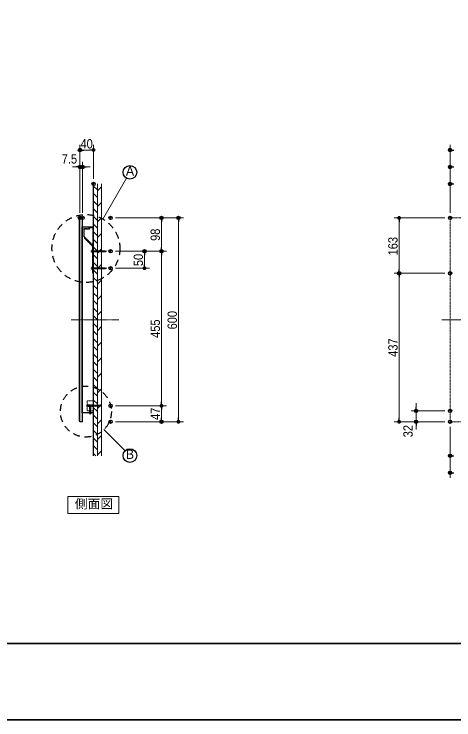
# Model space of a CAD drawing. Units: millimetres, scale not verified. Extents: x -4547 to 4547, y -2284 to 2284.
# Drawn here: x -1924 to -628, y -2078 to 0 of the extents above; entities that cross this region are included whole.
import ezdxf
from ezdxf.enums import TextEntityAlignment as Align

# ---------------------------------------------------------------- set-up
doc = ezdxf.new("R2010")
doc.units = ezdxf.units.MM
doc.header["$LTSCALE"] = 20
doc.header["$PDMODE"] = 32
doc.header["$PDSIZE"] = 10
for name, pattern in [('USER1', [0.8, 0.5, -0.3]), ('USER2', [2.91, 1.76, -0.4, 0.35, -0.4]), ('USER3', [9.172222, 5.997222, -1.058333, 1.058333, -1.058333]), ('USER4', [1.7, 1, -0.7])]:
    doc.linetypes.add(name, pattern=pattern)
for name, color, linetype, lineweight in [('0-0_1図面枠', 7, 'Continuous', 20), ('0-1_3一般', 7, 'Continuous', 15), ('0-2_2寸法-2', 7, 'Continuous', 15), ('0-3_0', 7, 'Continuous', 25), ('0-5_2寸法-1', 7, 'Continuous', 15), ('0-6_2寸法-3', 7, 'Continuous', 15)]:
    doc.layers.add(name, color=color, linetype=linetype, lineweight=lineweight)
doc.layers.add('0-4_Defpoints', color=7, linetype='Continuous')
doc.styles.add('ＭＳ Ｐゴシック', font='')
doc.styles.get('ＭＳ Ｐゴシック').set_extended_font_data('MS PGothic')

# ---------------------------------------------------------------- blocks, each defined once
blk = doc.blocks.new('グループ-33')
at = {"layer": '0-1_3一般', "linetype": 'USER2'}
blk.add_line((-7140, -13960), (-6190, -13960), dxfattribs=at)
at = {"layer": '0-1_3一般'}
for p, q in [((-7050, -13866), (-7050, -14054)), ((-7050, -13866), (-7040, -13866)), ((-7050, -14054), (-7040, -14054)), ((-7040, -13866), (-7040, -14054)), ((-7040, -13930), (-6292, -13930)), ((-7040, -13990), (-6292, -13990)), ((-6973.9, -14000), (-7001.2, -13920)), ((-6922.8, -14000), (-6950, -13920)), ((-6871.6, -14000), (-6898.9, -13920)), ((-6820.5, -14000), (-6847.8, -13920)), ((-6769.4, -14000), (-6796.7, -13920)), ((-6718.3, -14000), (-6745.5, -13920)), ((-6667.1, -14000), (-6694.4, -13920)), ((-6616, -14000), (-6643.3, -13920)), ((-6564.9, -14000), (-6592.2, -13920)), ((-6513.8, -14000), (-6541.1, -13920)), ((-6462.7, -14000), (-6489.9, -13920)), ((-6411.5, -14000), (-6438.8, -13920)), ((-6360.4, -14000), (-6387.7, -13920)), ((-6309.3, -14000), (-6336.6, -13920)), ((-6240, -13960), (-6292, -13930)), ((-6240, -13960), (-6292, -13990))]:
    blk.add_line(p, q, dxfattribs=at)
blk.add_arc((-6959.5, -13960), 130.4, 133.8974, 226.1026, dxfattribs=at)
blk = doc.blocks.new('グループ-34')
at = {"layer": '0-1_3一般', "linetype": 'USER1'}
for p, q in [((-7020, -12550), (-7232.8, -12550)), ((-7000, -13611.7), (-7000, -12570))]:
    blk.add_line(p, q, dxfattribs=at)
for points in [[(-7560, -12650), (-7560, -13100), (-7034.1, -13625.9)], [(-7252.8, -12570), (-7252.8, -12630), (-7540, -12630)], [(-7040, -15260), (-7000, -15260), (-7000, -13660), (-7500, -13160), (-7528.3, -13188.3), (-7040, -13676.6), (-7040, -13950), (-7030, -13960), (-7040, -13970), (-7040, -14950), (-7030, -14960), (-7040, -14970), (-7040, -15256)]]:
    blk.add_lwpolyline(points, dxfattribs=at)
blk.add_lwpolyline([(-7030, -13587.6), (-7030, -12580), (-7222.8, -12580), (-7222.8, -12660), (-7530, -12660), (-7530, -13087.6)], close=True, dxfattribs=at)
for centre, start, end in [((-7540, -12650), 90, 180), ((-7232.8, -12570), 90, 180), ((-7020, -12570), 0, 90), ((-7020, -13611.7), 225, 0)]:
    blk.add_arc(centre, 20, start, end, dxfattribs=at)
blk = doc.blocks.new('グループ-35')
at = {"layer": '0-1_3一般', "linetype": 'USER1'}
for p, q in [((-7140, -23097.1), (-7220, -23124.4)), ((-7140, -23148.3), (-7220, -23175.5)), ((-7140, -23199.4), (-7220, -23226.7)), ((-7140, -23250.5), (-7220, -23277.8)), ((-7180, -23070), (-7210, -23122)), ((-7210, -23470), (-7210, -23122)), ((-7180, -23070), (-7150, -23122)), ((-7150, -23470), (-7150, -23122)), ((-7250, -23470), (-7110, -23470)), ((-7250, -23480), (-7250, -23470)), ((-7250, -23470), (-7250, -23482)), ((-7140, -23301.6), (-7220, -23328.9)), ((-7140, -23352.8), (-7220, -23380)), ((-7140, -23403.9), (-7220, -23431.2)), ((-7210, -23522), (-7148, -23522)), ((-7110, -23470), (-7110, -23482))]:
    blk.add_line(p, q, dxfattribs=at)
at = {"layer": '0-1_3一般', "linetype": 'USER2'}
blk.add_line((-7180, -23020), (-7180, -23572), dxfattribs=at)
at = {"layer": '0-1_3一般', "linetype": 'USER1'}
for centre, start, end in [((-7210, -23482), 180, 270), ((-7150, -23482), 270, 0)]:
    blk.add_arc(centre, 40, start, end, dxfattribs=at)
blk = doc.blocks.new('グループ-36')
at = {"layer": '0-1_3一般', "linetype": 'USER2'}
blk.add_line((-7410, -23060), (-6500, -23060), dxfattribs=at)
at = {"layer": '0-1_3一般', "linetype": 'USER1'}
for p, q in [((-7360, -22980), (-7350, -22980)), ((-7360, -22980), (-7360, -23140)), ((-7360, -23140), (-7350, -23140)), ((-7350, -22980), (-7350, -23140)), ((-7350, -22980), (-7300, -23030)), ((-7300, -23030), (-6602, -23030)), ((-7300, -23090), (-6602, -23090)), ((-7232.8, -23100), (-7260, -23020)), ((-7181.6, -23100), (-7208.9, -23020)), ((-7130.5, -23100), (-7157.8, -23020)), ((-7079.4, -23100), (-7106.7, -23020)), ((-7028.3, -23100), (-7055.5, -23020)), ((-6977.1, -23100), (-7004.4, -23020)), ((-6926, -23100), (-6953.3, -23020)), ((-6874.9, -23100), (-6902.2, -23020)), ((-6823.8, -23100), (-6851.1, -23020)), ((-6772.7, -23100), (-6799.9, -23020)), ((-6721.5, -23100), (-6748.8, -23020)), ((-6670.4, -23100), (-6697.7, -23020)), ((-6619.3, -23100), (-6646.6, -23020)), ((-6550, -23060), (-6602, -23030)), ((-6550, -23060), (-6602, -23090))]:
    blk.add_line(p, q, dxfattribs=at)
blk.add_lwpolyline([(-7350, -23140), (-7300, -23090), (-7300, -23030)], dxfattribs=at)
blk = doc.blocks.new('グループ-37')
at = {"layer": '0-1_3一般', "linetype": 'USER1'}
blk.add_line((-7310, -23010), (-7000, -23010), dxfattribs=at)
blk.add_lwpolyline([(-7360, -22760), (-7000, -22760), (-7000, -23360), (-7360, -23360)], close=True, dxfattribs=at)
for points in [[(-7360, -22960), (-7310, -23010), (-7310, -23110)], [(-7360, -23160), (-7310, -23110), (-7000, -23110)]]:
    blk.add_lwpolyline(points, dxfattribs=at)
blk = doc.blocks.new('グループ-38')
at = {"layer": '0-1_3一般'}
for p, q in [((-7050, -14866), (-7050, -15054)), ((-7050, -14866), (-7040, -14866)), ((-7040, -14866), (-7040, -15054)), ((-7040, -14930), (-6292, -14930)), ((-6973.9, -15000), (-7001.2, -14920)), ((-6922.8, -15000), (-6950, -14920)), ((-6871.6, -15000), (-6898.9, -14920)), ((-6820.5, -15000), (-6847.8, -14920)), ((-6769.4, -15000), (-6796.7, -14920)), ((-6718.3, -15000), (-6745.5, -14920)), ((-6667.1, -15000), (-6694.4, -14920)), ((-6616, -15000), (-6643.3, -14920)), ((-6564.9, -15000), (-6592.2, -14920)), ((-6513.8, -15000), (-6541.1, -14920)), ((-6462.7, -15000), (-6489.9, -14920)), ((-6411.5, -15000), (-6438.8, -14920)), ((-6360.4, -15000), (-6387.7, -14920)), ((-6309.3, -15000), (-6336.6, -14920)), ((-6240, -14960), (-6292, -14930)), ((-7050, -15054), (-7040, -15054)), ((-7040, -14990), (-6292, -14990)), ((-6240, -14960), (-6292, -14990))]:
    blk.add_line(p, q, dxfattribs=at)
at = {"layer": '0-1_3一般', "linetype": 'USER2'}
blk.add_line((-7140, -14960), (-6190, -14960), dxfattribs=at)
at = {"layer": '0-1_3一般'}
blk.add_arc((-6959.5, -14960), 130.4, 133.8974, 226.1026, dxfattribs=at)
blk = doc.blocks.new('グループ-39')
at = {"layer": '0-1_3一般', "lineweight": 30}
blk.add_line((-7000, -10000), (-7000, -26000), dxfattribs=at)
at = {"layer": '0-1_3一般'}
for p, q in [((-7000, -10100), (-6750, -10350)), ((-6750, -10000), (-6750, -26000)), ((-6510, -10000), (-6510, -26000)), ((-7000, -10550), (-6750, -10800)), ((-7000, -11000), (-6750, -11250)), ((-7000, -11450), (-6750, -11700)), ((-7000, -11900), (-6750, -12150)), ((-7000, -12350), (-6750, -12600)), ((-7000, -12800), (-6750, -13050)), ((-7000, -13250), (-6750, -13500)), ((-7000, -13700), (-6750, -13950)), ((-7000, -14150), (-6750, -14400)), ((-7000, -14600), (-6750, -14850)), ((-7000, -15050), (-6750, -15300)), ((-7000, -15500), (-6750, -15750)), ((-7000, -15950), (-6750, -16200)), ((-7000, -16400), (-6750, -16650)), ((-7000, -16850), (-6750, -17100)), ((-7000, -17300), (-6750, -17550)), ((-7000, -17750), (-6750, -18000)), ((-7000, -18200), (-6750, -18450)), ((-7000, -18650), (-6750, -18900)), ((-7000, -19100), (-6750, -19350)), ((-7000, -19550), (-6750, -19800)), ((-7000, -20000), (-6750, -20250)), ((-7000, -20450), (-6750, -20700)), ((-7000, -20900), (-6750, -21150)), ((-7000, -21350), (-6750, -21600)), ((-7000, -21800), (-6750, -22050)), ((-7000, -22250), (-6750, -22500)), ((-7000, -22700), (-6750, -22950)), ((-7000, -23150), (-6750, -23400)), ((-7000, -23600), (-6750, -23850)), ((-7000, -24050), (-6750, -24300)), ((-7000, -24500), (-6750, -24750)), ((-7000, -24950), (-6750, -25200)), ((-7000, -25400), (-6750, -25650)), ((-7000, -25850), (-6850, -26000))]:
    blk.add_line(p, q, dxfattribs=at)
at = {"layer": '0-1_3一般', "lineweight": 5}
for p, q in [((-6750, -10407.6), (-6510, -10167.6)), ((-6750, -11322), (-6510, -11082)), ((-6750, -12236.4), (-6510, -11996.4)), ((-6750, -13150.8), (-6510, -12910.8)), ((-6750, -14065.2), (-6510, -13825.2)), ((-6750, -14979.6), (-6510, -14739.6)), ((-6750, -15894), (-6510, -15654)), ((-6750, -16808.4), (-6510, -16568.4)), ((-6750, -17722.8), (-6510, -17482.8)), ((-6750, -18637.2), (-6510, -18397.2)), ((-6750, -19551.6), (-6510, -19311.6)), ((-6750, -20466), (-6510, -20226)), ((-6750, -21380.4), (-6510, -21140.4)), ((-6750, -22294.8), (-6510, -22054.8)), ((-6750, -23209.2), (-6510, -22969.2)), ((-6750, -24123.6), (-6510, -23883.6)), ((-6750, -25038), (-6510, -24798)), ((-6750, -25952.4), (-6510, -25712.4))]:
    blk.add_line(p, q, dxfattribs=at)
blk = doc.blocks.new('グループ-40')
at = {"layer": '0-1_3一般', "linetype": 'USER2'}
blk.add_line((-8300, -18000), (-5500, -18000), dxfattribs=at)
at = {"layer": '0-1_3一般', "lineweight": 30}
blk.add_lwpolyline([(-7780, -23970), (-7800, -23950), (-7800, -12050), (-7780, -12030)], dxfattribs=at)
for points in [[(-7780, -12000), (-7650, -12000), (-7650, -24000), (-7780, -24000)], [(-7650, -12530), (-7000, -12530), (-7000, -23470), (-7650, -23470)]]:
    blk.add_lwpolyline(points, close=True, dxfattribs=at)
at = {"layer": '0-1_3一般'}
for name in ['グループ-39', 'グループ-34', 'グループ-33', 'グループ-38', 'グループ-37', 'グループ-36', 'グループ-35']:
    blk.add_blockref(name, (0, 0), dxfattribs=at)
blk = doc.blocks.new('_Dot')
at = {"layer": '0-3_0'}
blk.add_line((-10, 0), (-20, 0), dxfattribs=at)
for points in [[(0, 0), (-10, 0), (-9.92, 1.25)], [(0, 0), (-9.92, -1.25), (-10, 0)], [(0, 0), (-9.92, 1.25), (-9.69, 2.49)], [(0, 0), (-9.69, -2.49), (-9.92, -1.25)], [(0, 0), (-9.69, 2.49), (-9.3, 3.68)], [(0, 0), (-9.3, -3.68), (-9.69, -2.49)], [(0, 0), (-9.3, 3.68), (-8.76, 4.82)], [(0, 0), (-8.76, -4.82), (-9.3, -3.68)], [(0, 0), (-8.76, 4.82), (-8.09, 5.88)], [(0, 0), (-8.09, -5.88), (-8.76, -4.82)], [(0, 0), (-8.09, 5.88), (-7.29, 6.85)], [(0, 0), (-7.29, -6.85), (-8.09, -5.88)], [(0, 0), (-7.29, 6.85), (-6.37, 7.71)], [(0, 0), (-6.37, -7.71), (-7.29, -6.85)], [(0, 0), (-6.37, 7.71), (-5.36, 8.44)], [(0, 0), (-5.36, -8.44), (-6.37, -7.71)], [(0, 0), (-5.36, 8.44), (-4.26, 9.05)], [(0, 0), (-4.26, -9.05), (-5.36, -8.44)], [(0, 0), (-4.26, 9.05), (-3.09, 9.51)], [(0, 0), (-3.09, -9.51), (-4.26, -9.05)], [(0, 0), (-3.09, 9.51), (-1.87, 9.82)], [(0, 0), (-1.87, -9.82), (-3.09, -9.51)], [(0, 0), (-1.87, 9.82), (-0.63, 9.98)], [(0, 0), (-0.63, -9.98), (-1.87, -9.82)], [(0, 0), (-0.63, 9.98), (0.63, 9.98)], [(0, 0), (0.63, -9.98), (-0.63, -9.98)], [(0, 0), (0.63, 9.98), (1.87, 9.82)], [(0, 0), (1.87, 9.82), (3.09, 9.51)], [(0, 0), (3.09, 9.51), (4.26, 9.05)], [(0, 0), (4.26, 9.05), (5.36, 8.44)], [(0, 0), (5.36, 8.44), (6.37, 7.71)], [(0, 0), (6.37, 7.71), (7.29, 6.85)], [(0, 0), (7.29, 6.85), (8.09, 5.88)], [(0, 0), (8.09, 5.88), (8.76, 4.82)], [(0, 0), (8.76, 4.82), (9.3, 3.68)], [(0, 0), (9.3, 3.68), (9.69, 2.49)], [(0, 0), (9.69, 2.49), (9.92, 1.25)], [(0, 0), (9.92, 1.25), (10, 0)], [(0, 0), (1.87, -9.82), (0.63, -9.98)], [(0, 0), (3.09, -9.51), (1.87, -9.82)], [(0, 0), (4.26, -9.05), (3.09, -9.51)], [(0, 0), (5.36, -8.44), (4.26, -9.05)], [(0, 0), (6.37, -7.71), (5.36, -8.44)], [(0, 0), (7.29, -6.85), (6.37, -7.71)], [(0, 0), (8.09, -5.88), (7.29, -6.85)], [(0, 0), (8.76, -4.82), (8.09, -5.88)], [(0, 0), (9.3, -3.68), (8.76, -4.82)], [(0, 0), (9.69, -2.49), (9.3, -3.68)], [(0, 0), (9.92, -1.25), (9.69, -2.49)], [(0, 0), (10, 0), (9.92, -1.25)]]:
    blk.add_solid(points, dxfattribs=at)
blk = doc.blocks.new('グループ-41')
at = {"layer": '0-6_2寸法-3'}
blk.add_line((-6369.3, -24460.7), (-5122.8, -25707.2), dxfattribs=at)
at = {"layer": '0-6_2寸法-3', "lineweight": 30}
blk.add_circle((-4840, -25990), 400, dxfattribs=at)
at = {"layer": '0-6_2寸法-3', "style": 'ＭＳ Ｐゴシック'}
blk.add_text('B', height=550.3, dxfattribs=at).set_placement((-5076.4, -26349.5), align=Align.BOTTOM_LEFT)
blk = doc.blocks.new('グループ-42')
at = {"layer": '0-6_2寸法-3'}
blk.add_line((-6430, -12067.9), (-5040, -9660.4), dxfattribs=at)
at = {"layer": '0-6_2寸法-3', "lineweight": 30}
blk.add_circle((-4840, -9314), 400, dxfattribs=at)
at = {"layer": '0-6_2寸法-3', "style": 'ＭＳ Ｐゴシック'}
blk.add_text('A', height=550.3, dxfattribs=at).set_placement((-5073.4, -9673.5), align=Align.BOTTOM_LEFT)
blk = doc.blocks.new('グループ-67')
at = {"layer": '0-1_3一般', "linetype": 'USER3'}
blk.add_line((48500, -18000), (13520, -18000), dxfattribs=at)
at = {"layer": '0-1_3一般', "linetype": 'USER1'}
blk.add_lwpolyline([(14020, -12000), (48000, -12000), (48000, -24000), (14020, -24000)], close=True, dxfattribs=at)
blk = doc.blocks.new('グループ-2')
at = {"layer": '0-0_1図面枠', "lineweight": 35}
blk.add_line((-60000, -37050), (60000, -37050), dxfattribs=at)
blk.add_lwpolyline([(-60000, 41550), (60000, 41550), (60000, -41550), (-60000, -41550)], close=True, dxfattribs=at)

msp = doc.modelspace()

# ---------------------------------------------------------------- linework, layer by layer
at = {"layer": '0-2_2寸法-2'}
for p, q in [((-1729.63, -585), (-1729.63, -435)), ((-1722.13, -585), (-1722.13, -435)), ((-1740.88, -450), (-1752.14, -450)), ((-1729.63, -450), (-1722.13, -450)), ((-1710.87, -450), (-1699.61, -450)), ((-739.63, -1156.74), (-739.63, -1145.49)), ((-654.63, -1168), (-754.63, -1168)), ((-739.63, -1200), (-739.63, -1168)), ((-654.63, -1200), (-754.63, -1200)), ((-739.63, -1211.26), (-739.63, -1222.51))]:
    msp.add_line(p, q, dxfattribs=at)
at = {"layer": '0-4_Defpoints'}
for p in [(-1729.63, -400), (-639.63, -400), (-1729.63, -450), (-1722.13, -450), (-639.63, -450), (-1689.63, -500), (-639.63, -500), (-1729.63, -600), (-1722.13, -600), (-1639.63, -600), (-1489.63, -600), (-1439.63, -600), (-639.63, -600), (-1639.63, -698), (-1539.63, -698), (-1489.63, -698), (-1639.63, -748), (-789.63, -763), (-639.63, -763), (-1639.63, -1153), (-739.63, -1168), (-639.63, -1168), (-1639.63, -1200), (-1489.63, -1200), (-739.63, -1200), (-639.63, -1200), (-639.63, -1300), (-639.63, -1350)]:
    msp.add_point(p, dxfattribs=at)
at = {"layer": '0-5_2寸法-1'}
for p, q in [((-1729.63, -435), (-1729.63, -385)), ((-1689.63, -485), (-1689.63, -385)), ((-639.63, -435), (-639.63, -385)), ((-1700.88, -400), (-1718.37, -400)), ((-639.63, -585), (-639.63, -435)), ((-639.63, -585), (-639.63, -485)), ((-1624.63, -600), (-1474.63, -600)), ((-1474.63, -600), (-1424.63, -600)), ((-654.63, -600), (-804.63, -600)), ((-1489.63, -686.74), (-1489.63, -611.26)), ((-1439.63, -1188.74), (-1439.63, -611.26)), ((-789.63, -611.26), (-789.63, -751.74)), ((-1624.63, -698), (-1524.63, -698)), ((-1524.63, -698), (-1474.63, -698)), ((-1524.63, -698), (-1474.63, -698)), ((-1539.63, -736.74), (-1539.63, -709.26)), ((-1489.63, -1141.74), (-1489.63, -709.26)), ((-1624.63, -748), (-1524.63, -748)), ((-654.63, -763), (-804.63, -763)), ((-654.63, -763), (-804.63, -763)), ((-789.63, -1188.74), (-789.63, -774.26)), ((-1624.63, -1153), (-1474.63, -1153)), ((-1624.63, -1153), (-1474.63, -1153)), ((-1489.63, -1164.26), (-1489.63, -1188.74)), ((-1624.63, -1200), (-1474.63, -1200)), ((-1474.63, -1200), (-1424.63, -1200)), ((-754.63, -1200), (-804.63, -1200)), ((-639.63, -1215), (-639.63, -1315)), ((-639.63, -1315), (-639.63, -1365))]:
    msp.add_line(p, q, dxfattribs=at)
at = {"layer": '0-6_2寸法-3'}
msp.add_lwpolyline([(-1765.63, -1420), (-1615.63, -1420), (-1615.63, -1470), (-1765.63, -1470)], close=True, dxfattribs=at)
at = {"layer": '0-6_2寸法-3', "linetype": 'USER4', "lineweight": 30}
for centre, radius in [((-1712.13, -690), 100), ((-1712.13, -1170), 75)]:
    msp.add_circle(centre, radius, dxfattribs=at)

# ---------------------------------------------------------------- block references
at = {"layer": '0-0_1図面枠', "xscale": 0.05, "yscale": 0.05}
msp.add_blockref('グループ-2', (-1340.63, 0), dxfattribs=at)
at = {"layer": '0-1_3一般', "xscale": 0.05, "yscale": 0.05}
for name in ['グループ-40', 'グループ-67']:
    msp.add_blockref(name, (-1340.63, 0), dxfattribs=at)
at = {"layer": '0-2_2寸法-2', "xscale": 0.5627563, "yscale": 0.5627563}
msp.add_blockref('_Dot', (-1729.63, -450), dxfattribs=at)
for p, rotation in [((-1722.13, -450), 180), ((-739.63, -1168), 270), ((-739.63, -1200), 90)]:
    msp.add_blockref('_Dot', p, dxfattribs=dict(at, rotation=rotation))
at = {"layer": '0-5_2寸法-1', "xscale": 0.5627563, "yscale": 0.5627563}
for p, rotation in [((-1729.63, -400), 180), ((-639.63, -400), 180), ((-639.63, -450), 180), ((-639.63, -500), 180), ((-1489.63, -600), 90), ((-1439.63, -600), 90), ((-789.63, -600), 90), ((-1539.63, -698), 90), ((-1489.63, -698), 270), ((-1489.63, -698), 90), ((-1539.63, -748), 270), ((-789.63, -763), 270), ((-789.63, -763), 90), ((-1489.63, -1153), 270), ((-1489.63, -1153), 90), ((-1489.63, -1200), 270), ((-1439.63, -1200), 270), ((-789.63, -1200), 270), ((-639.63, -1300), 180), ((-639.63, -1350), 180)]:
    msp.add_blockref('_Dot', p, dxfattribs=dict(at, rotation=rotation))
msp.add_blockref('_Dot', (-1689.63, -400), dxfattribs=at)
at = {"layer": '0-6_2寸法-3', "xscale": 0.05, "yscale": 0.05}
for name in ['グループ-42', 'グループ-41']:
    msp.add_blockref(name, (-1340.63, 0), dxfattribs=at)

# ---------------------------------------------------------------- texts
at = {"layer": '0-2_2寸法-2', "style": 'ＭＳ Ｐゴシック', "width": 0.9}
msp.add_text('7.5', height=27.57, dxfattribs=at).set_placement((-1783.35, -448.14), align=Align.BOTTOM_LEFT)
msp.add_text('32', height=27.57, rotation=90, dxfattribs=at).set_placement((-741.48, -1245.59), align=Align.BOTTOM_LEFT)
at = {"layer": '0-5_2寸法-1', "style": 'ＭＳ Ｐゴシック', "width": 0.9}
msp.add_text('40', height=27.57, dxfattribs=at).set_placement((-1728.07, -403.72), align=Align.BOTTOM_LEFT)
for s, p in [('98', (-1485.83, -667.6)), ('163', (-785.91, -710.17)), ('50', (-1535.91, -741.74)), ('600', (-1435.91, -928.03)), ('455', (-1485.83, -952.87)), ('437', (-785.83, -1008.66)), ('47', (-1485.83, -1194.44))]:
    msp.add_text(s, height=27.57, rotation=90, dxfattribs=at).set_placement(p, align=Align.BOTTOM_LEFT)
at = {"layer": '0-6_2寸法-3', "style": 'ＭＳ Ｐゴシック'}
msp.add_text('側面図', height=27.57, dxfattribs=at).set_placement((-1744.73, -1463.47), align=Align.BOTTOM_LEFT)

doc.saveas('drawing.dxf')
